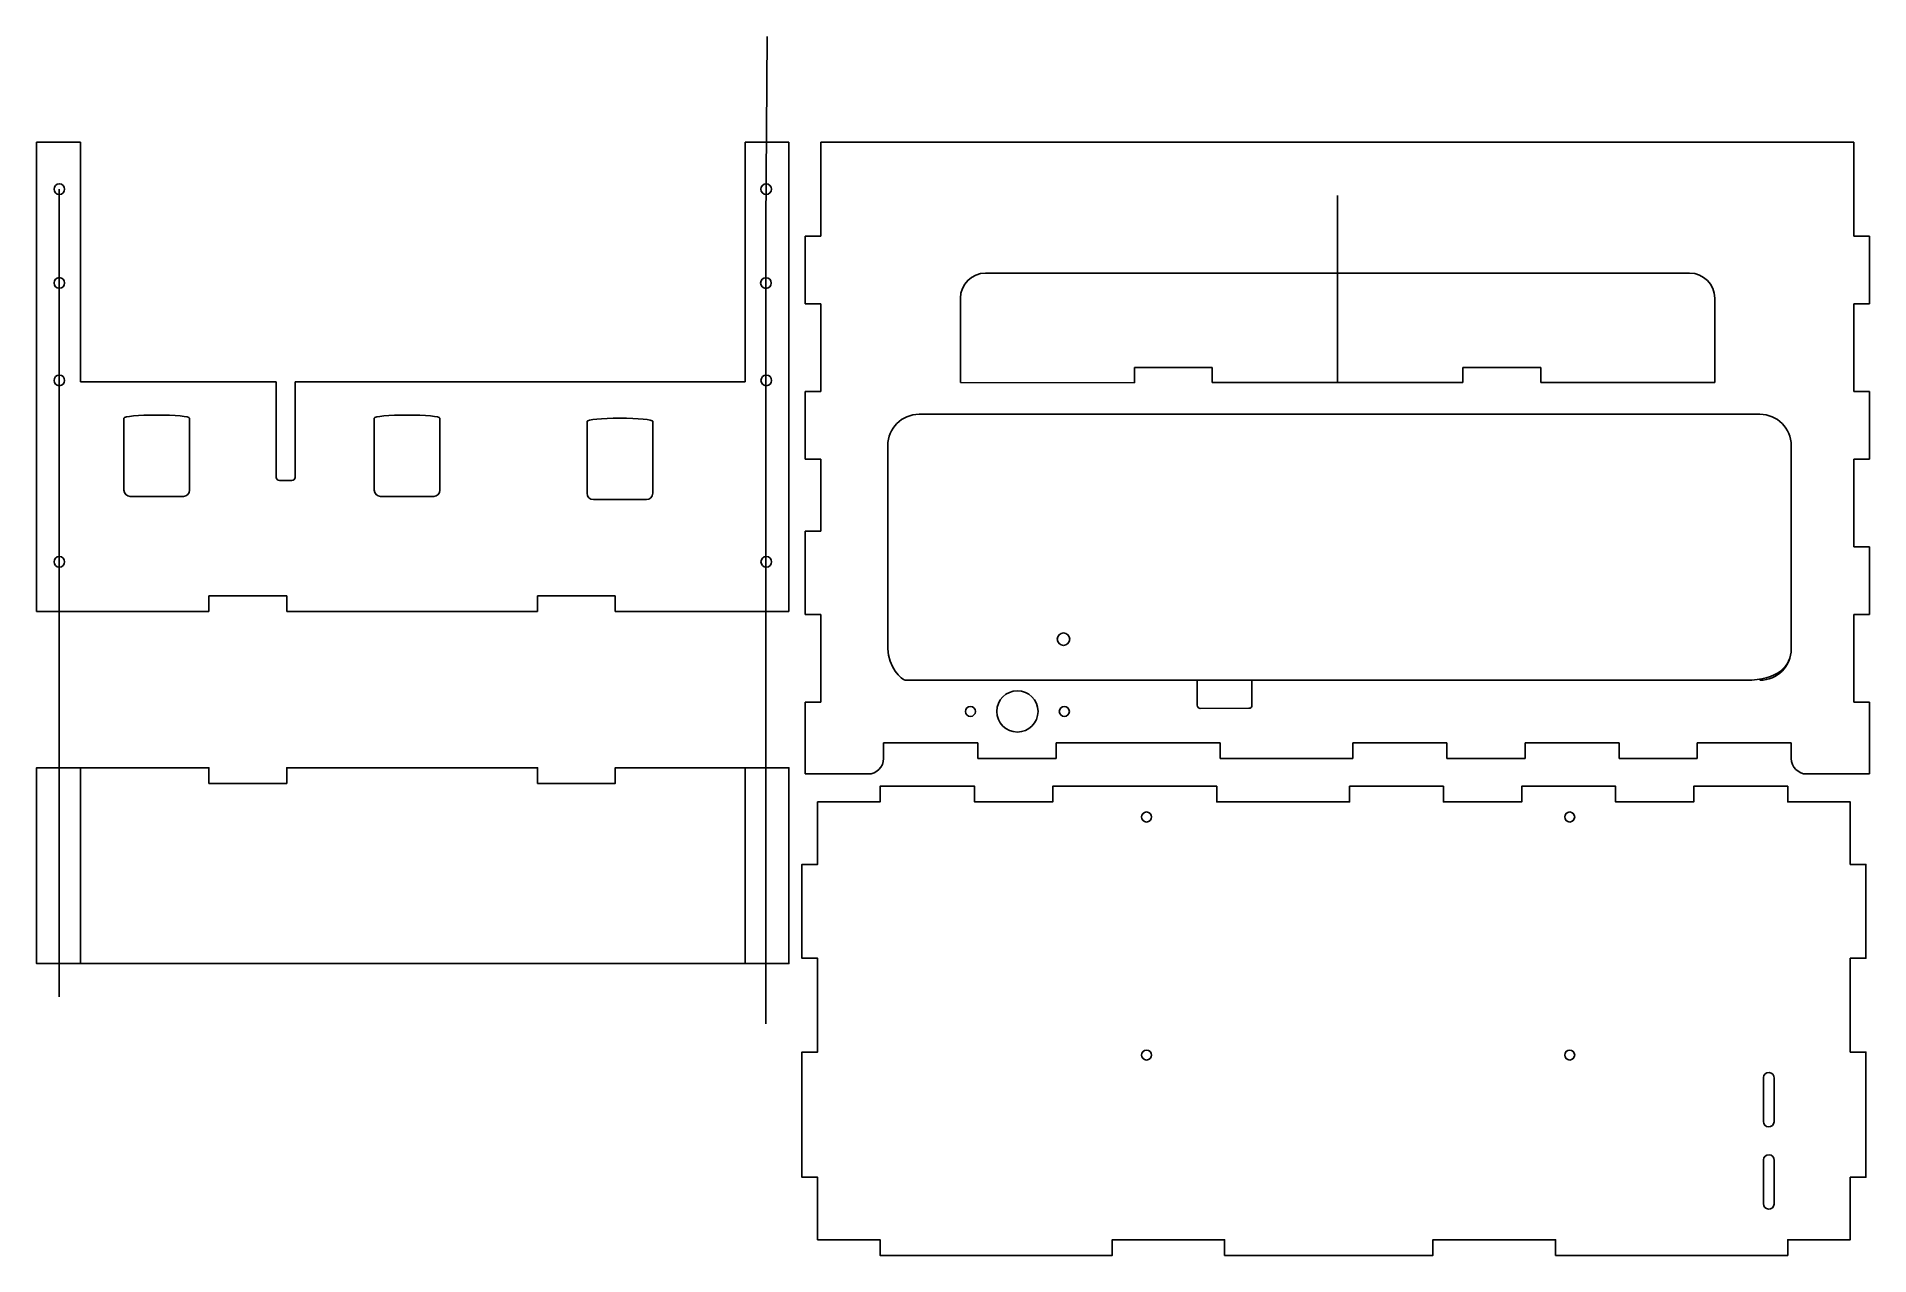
# Model space of a CAD drawing. Header units: millimetres. Extents: x 0 to 586, y 0 to 390.
import ezdxf

# ---------------------------------------------------------------- set-up
doc = ezdxf.new("R2010")
doc.units = ezdxf.units.MM
doc.layers.get('0').update_dxf_attribs({"linetype": 'CONTINUOUS'})

msp = doc.modelspace()

# ---------------------------------------------------------------- linework, layer by layer
for p, q in [((233.11, 329.82), (233.46, 389.74)), ((0.07, 355.98), (14.07, 355.98)), ((0.07, 205.98), (0.07, 355.98)), ((14.07, 355.98), (14.07, 279.38)), ((226.46, 355.95), (226.46, 279.38)), ((226.46, 355.95), (240.46, 355.95)), ((240.46, 355.98), (240.46, 205.98)), ((580.69, 355.98), (250.69, 355.98)), ((250.69, 355.98), (250.69, 325.98)), ((580.69, 325.98), (580.69, 355.98)), ((7.31, 340.98), (7.31, 82.68)), ((415.76, 279.14), (415.76, 338.98)), ((233.11, 329.82), (233.11, 74.12)), ((250.69, 325.98), (245.69, 325.98)), ((245.69, 325.98), (245.69, 304.32)), ((585.69, 325.98), (580.69, 325.98)), ((585.69, 304.32), (585.69, 325.98)), ((303.26, 314.14), (528.26, 314.14)), ((295.26, 283.65), (295.26, 306.14)), ((536.26, 306.14), (536.26, 283.38)), ((245.69, 304.32), (250.69, 304.32)), ((250.69, 304.32), (250.69, 276.32)), ((580.69, 304.32), (585.69, 304.32)), ((580.69, 276.32), (580.69, 304.32)), ((295.26, 283.65), (295.26, 279.11)), ((350.84, 283.98), (350.84, 279.1)), ((350.84, 283.98), (375.69, 283.98)), ((375.69, 283.98), (375.69, 279.14)), ((455.84, 283.98), (455.84, 279.14)), ((455.84, 283.98), (480.69, 283.98)), ((480.69, 283.98), (480.69, 279.11)), ((536.26, 283.38), (536.26, 279.11)), ((76.65, 279.38), (14.07, 279.38)), ((76.65, 248.82), (76.65, 279.38)), ((226.46, 279.38), (82.65, 279.38)), ((82.65, 279.38), (82.65, 248.82)), ((250.69, 276.32), (245.69, 276.32)), ((245.69, 276.32), (245.69, 254.65)), ((295.35, 279.11), (295.26, 279.11)), ((295.35, 279.11), (350.84, 279.1)), ((375.69, 279.14), (455.84, 279.14)), ((480.69, 279.11), (535.75, 279.11)), ((536.26, 279.11), (535.31, 279.11)), ((585.69, 276.32), (580.69, 276.32)), ((585.69, 254.65), (585.69, 276.32)), ((27.95, 267.74), (27.95, 244.74)), ((48.95, 244.74), (48.95, 267.74)), ((107.95, 267.74), (107.95, 244.74)), ((128.95, 244.74), (128.95, 267.74)), ((175.95, 243.74), (175.95, 266.74)), ((175.95, 243.74), (175.95, 266.74)), ((196.95, 266.74), (196.95, 243.74)), ((196.95, 266.74), (196.95, 243.74)), ((550.73, 268.98), (282.04, 268.98)), ((272.04, 258.98), (272.04, 193.98)), ((560.73, 193.98), (560.73, 258.98)), ((245.69, 254.65), (250.69, 254.65)), ((250.69, 254.65), (250.69, 231.65)), ((580.69, 226.65), (580.69, 254.65)), ((580.69, 254.65), (585.69, 254.65)), ((81.65, 247.82), (77.65, 247.82)), ((29.95, 242.74), (46.95, 242.74)), ((109.95, 242.74), (126.95, 242.74)), ((194.95, 241.74), (177.95, 241.74)), ((194.95, 241.74), (177.95, 241.74)), ((245.69, 231.65), (245.69, 204.98)), ((250.69, 231.65), (245.69, 231.65)), ((585.69, 226.65), (580.69, 226.65)), ((585.69, 204.98), (585.69, 226.65)), ((55.13, 210.98), (55.13, 205.98)), ((79.97, 210.98), (55.13, 210.98)), ((79.97, 205.98), (79.97, 210.98)), ((160.13, 210.98), (160.13, 205.98)), ((184.97, 210.98), (160.13, 210.98)), ((184.97, 205.98), (184.97, 210.98)), ((55.13, 205.98), (0.07, 205.98)), ((160.13, 205.98), (79.97, 205.98)), ((240.46, 205.98), (184.97, 205.98)), ((245.69, 204.98), (250.69, 204.98)), ((250.69, 204.98), (250.69, 176.98)), ((580.69, 176.98), (580.69, 204.98)), ((580.69, 204.98), (585.69, 204.98)), ((277.64, 183.98), (546.33, 183.98)), ((370.9, 175.96), (370.9, 184.02)), ((388.41, 184.06), (388.41, 175.99)), ((245.69, 176.98), (245.69, 153.98)), ((250.69, 176.98), (245.69, 176.98)), ((585.69, 176.98), (580.69, 176.98)), ((585.69, 153.98), (585.69, 176.98)), ((387.41, 174.99), (371.9, 174.96)), ((270.69, 158.98), (270.69, 163.98)), ((270.69, 163.98), (300.84, 163.98)), ((300.84, 163.98), (300.84, 158.98)), ((325.84, 163.98), (378.26, 163.98)), ((325.84, 158.98), (325.84, 163.98)), ((378.26, 163.98), (378.26, 158.98)), ((420.69, 158.98), (420.69, 163.98)), ((420.69, 163.98), (450.69, 163.98)), ((450.69, 163.98), (450.69, 158.98)), ((475.69, 158.98), (475.69, 163.98)), ((475.69, 163.98), (505.69, 163.98)), ((505.69, 163.98), (505.69, 158.98)), ((530.69, 158.98), (530.69, 163.98)), ((530.69, 163.98), (560.69, 163.98)), ((560.69, 163.98), (560.69, 158.98)), ((300.84, 158.98), (325.84, 158.98)), ((378.26, 158.98), (420.69, 158.98)), ((450.69, 158.98), (475.69, 158.98)), ((505.69, 158.98), (530.69, 158.98)), ((14.07, 93.38), (14.07, 155.98)), ((226.46, 93.38), (226.46, 155.98)), ((245.69, 153.98), (265.69, 153.98)), ((565.69, 153.98), (585.69, 153.98)), ((551.85, 42.92), (551.85, 56.74)), ((555.25, 56.74), (555.25, 42.92)), ((551.85, 30.44), (551.85, 16.62)), ((555.25, 16.62), (555.25, 30.44))]:
    msp.add_line(p, q)
for points in [[(226.46, 93.38), (14.07, 93.38), (0.07, 93.38), (0.07, 155.98), (55.13, 155.98), (55.13, 150.98), (79.97, 150.98), (79.97, 155.98), (160.13, 155.98), (160.13, 150.98), (184.97, 150.98), (184.97, 155.98), (240.46, 155.98), (240.46, 93.38)], [(449.59, 150.07), (419.59, 150.07), (419.59, 145.07), (377.17, 145.07), (377.17, 150.07), (324.75, 150.07), (324.75, 145.07), (299.75, 145.07), (299.75, 150.07), (269.59, 150.07), (269.59, 145.07), (249.59, 145.07), (249.59, 125.07), (244.59, 125.07), (244.59, 95.07), (249.59, 95.07), (249.59, 65.07), (244.59, 65.07), (244.59, 25.07), (249.59, 25.07), (249.59, 5.07), (269.59, 5.07), (269.59, 0.07), (343.77, 0.07), (343.77, 5.07), (379.67, 5.07), (379.67, 0.07), (446.22, 0.07), (446.22, 5.07), (485.41, 5.07), (485.41, 0.07), (559.59, 0.07), (559.59, 5.07), (579.59, 5.07), (579.59, 25.07), (584.59, 25.07), (584.59, 65.07), (579.59, 65.07), (579.59, 95.07), (584.59, 95.07), (584.59, 125.07), (579.59, 125.07), (579.59, 145.07), (559.59, 145.07), (559.59, 150.07), (529.59, 150.07), (529.59, 145.07), (504.59, 145.07), (504.59, 150.07), (474.59, 150.07), (474.59, 145.07), (449.59, 145.07)]]:
    msp.add_lwpolyline(points, close=True)
for centre in [(7.31, 340.98), (7.31, 340.98), (233.17, 340.95), (7.31, 310.98), (233.11, 310.95), (7.31, 279.82), (7.31, 221.82)]:
    msp.add_circle(centre, 1.7)
for centre, start, end in [((303.26, 306.14), 90, 180), ((528.26, 306.14), 0, 90)]:
    msp.add_arc(centre, 8, start, end)
for points in [[(5.61, 279.82), (5.61, 280.76), (6.37, 281.52), (7.31, 281.52)], [(7.31, 281.52), (8.25, 281.52), (9.01, 280.76), (9.01, 279.82)], [(231.51, 279.82), (231.51, 280.76), (232.27, 281.52), (233.21, 281.52)], [(233.21, 281.52), (234.15, 281.52), (234.91, 280.76), (234.91, 279.82)], [(7.31, 278.12), (6.37, 278.12), (5.61, 278.88), (5.61, 279.82)], [(9.01, 279.82), (9.01, 278.88), (8.25, 278.12), (7.31, 278.12)], [(233.21, 278.12), (232.27, 278.12), (231.51, 278.88), (231.51, 279.82)], [(234.91, 279.82), (234.91, 278.88), (234.15, 278.12), (233.21, 278.12)], [(38.45, 268.74), (32.65, 268.74), (27.95, 268.29), (27.95, 267.74)], [(48.95, 267.74), (48.95, 268.29), (44.25, 268.74), (38.45, 268.74)], [(118.45, 268.74), (112.65, 268.74), (107.95, 268.29), (107.95, 267.74)], [(128.95, 267.74), (128.95, 268.29), (124.25, 268.74), (118.45, 268.74)], [(175.95, 266.74), (175.95, 267.29), (180.65, 267.74), (186.45, 267.74)], [(175.95, 266.74), (175.95, 267.29), (180.65, 267.74), (186.45, 267.74)], [(186.45, 267.74), (192.25, 267.74), (196.95, 267.29), (196.95, 266.74)], [(186.45, 267.74), (192.25, 267.74), (196.95, 267.29), (196.95, 266.74)], [(282.04, 268.98), (276.51, 268.98), (272.04, 264.51), (272.04, 258.98)], [(560.73, 258.98), (560.73, 264.51), (556.25, 268.98), (550.73, 268.98)], [(77.65, 247.82), (77.1, 247.82), (76.65, 248.26), (76.65, 248.82)], [(82.65, 248.82), (82.65, 248.26), (82.2, 247.82), (81.65, 247.82)], [(27.95, 244.74), (27.95, 243.63), (28.85, 242.74), (29.95, 242.74)], [(46.95, 242.74), (48.06, 242.74), (48.95, 243.63), (48.95, 244.74)], [(107.95, 244.74), (107.95, 243.63), (108.85, 242.74), (109.95, 242.74)], [(126.95, 242.74), (128.06, 242.74), (128.95, 243.63), (128.95, 244.74)], [(177.95, 241.74), (176.85, 241.74), (175.95, 242.63), (175.95, 243.74)], [(177.95, 241.74), (176.85, 241.74), (175.95, 242.63), (175.95, 243.74)], [(196.95, 243.74), (196.95, 242.63), (196.06, 241.74), (194.95, 241.74)], [(196.95, 243.74), (196.95, 242.63), (196.06, 241.74), (194.95, 241.74)], [(5.61, 221.82), (5.61, 222.76), (6.37, 223.52), (7.31, 223.52)], [(7.31, 223.52), (8.25, 223.52), (9.01, 222.76), (9.01, 221.82)], [(231.51, 221.82), (231.51, 222.76), (232.27, 223.52), (233.21, 223.52)], [(233.21, 223.52), (234.15, 223.52), (234.91, 222.76), (234.91, 221.82)], [(7.31, 220.12), (6.37, 220.12), (5.61, 220.88), (5.61, 221.82)], [(9.01, 221.82), (9.01, 220.88), (8.25, 220.12), (7.31, 220.12)], [(233.21, 220.12), (232.27, 220.12), (231.51, 220.88), (231.51, 221.82)], [(234.91, 221.82), (234.91, 220.88), (234.15, 220.12), (233.21, 220.12)], [(272.04, 193.98), (272.04, 188.46), (276.51, 183.98), (277.64, 183.98)], [(326.17, 197.11), (326.17, 198.21), (327.06, 199.11), (328.17, 199.11)], [(328.17, 195.11), (327.06, 195.11), (326.17, 196), (326.17, 197.11)], [(328.17, 199.11), (329.27, 199.11), (330.17, 198.21), (330.17, 197.11)], [(330.17, 197.11), (330.17, 196), (329.27, 195.11), (328.17, 195.11)], [(546.33, 183.98), (556.25, 183.98), (560.73, 188.46), (560.73, 193.98)], [(560.73, 193.98), (560.73, 188.46), (556.25, 183.98), (550.73, 183.98)], [(306.85, 173.98), (306.85, 177.63), (309.81, 180.58), (313.45, 180.58)], [(313.45, 180.58), (317.1, 180.58), (320.05, 177.63), (320.05, 173.98)], [(370.9, 175.96), (370.9, 175.4), (371.35, 174.96), (371.9, 174.96)], [(387.41, 174.99), (387.97, 174.99), (388.41, 175.44), (388.41, 175.99)], [(296.85, 173.98), (296.85, 174.87), (297.57, 175.58), (298.45, 175.58)], [(298.45, 172.38), (297.57, 172.38), (296.85, 173.1), (296.85, 173.98)], [(298.45, 175.58), (299.34, 175.58), (300.05, 174.87), (300.05, 173.98)], [(300.05, 173.98), (300.05, 173.1), (299.34, 172.38), (298.45, 172.38)], [(313.45, 167.38), (309.81, 167.38), (306.85, 170.34), (306.85, 173.98)], [(320.05, 173.98), (320.05, 170.34), (317.1, 167.38), (313.45, 167.38)], [(326.85, 173.98), (326.85, 174.87), (327.57, 175.58), (328.45, 175.58)], [(328.45, 172.38), (327.57, 172.38), (326.85, 173.1), (326.85, 173.98)], [(328.45, 175.58), (329.34, 175.58), (330.05, 174.87), (330.05, 173.98)], [(330.05, 173.98), (330.05, 173.1), (329.34, 172.38), (328.45, 172.38)], [(265.69, 153.98), (268.45, 153.98), (270.69, 156.22), (270.69, 158.98)], [(560.69, 158.98), (560.69, 156.22), (562.92, 153.98), (565.69, 153.98)], [(354.73, 141.83), (353.85, 141.83), (353.13, 141.11), (353.13, 140.23)], [(356.33, 140.23), (356.33, 141.11), (355.61, 141.83), (354.73, 141.83)], [(489.93, 141.83), (489.05, 141.83), (488.33, 141.11), (488.33, 140.23)], [(491.53, 140.23), (491.53, 141.11), (490.81, 141.83), (489.93, 141.83)], [(353.13, 140.23), (353.13, 139.35), (353.85, 138.63), (354.73, 138.63)], [(354.73, 138.63), (355.61, 138.63), (356.33, 139.35), (356.33, 140.23)], [(488.33, 140.23), (488.33, 139.35), (489.05, 138.63), (489.93, 138.63)], [(489.93, 138.63), (490.81, 138.63), (491.53, 139.35), (491.53, 140.23)], [(354.73, 65.73), (353.85, 65.73), (353.13, 65.01), (353.13, 64.13)], [(356.33, 64.13), (356.33, 65.01), (355.61, 65.73), (354.73, 65.73)], [(489.93, 65.73), (489.05, 65.73), (488.33, 65.01), (488.33, 64.13)], [(491.53, 64.13), (491.53, 65.01), (490.81, 65.73), (489.93, 65.73)], [(353.13, 64.13), (353.13, 63.25), (353.85, 62.53), (354.73, 62.53)], [(354.73, 62.53), (355.61, 62.53), (356.33, 63.25), (356.33, 64.13)], [(488.33, 64.13), (488.33, 63.25), (489.05, 62.53), (489.93, 62.53)], [(489.93, 62.53), (490.81, 62.53), (491.53, 63.25), (491.53, 64.13)], [(551.85, 56.92), (551.9, 57.86), (552.7, 58.58), (553.64, 58.53)], [(551.85, 56.74), (551.85, 56.8), (551.85, 56.86), (551.85, 56.92)], [(553.64, 58.53), (554.58, 58.48), (555.3, 57.68), (555.25, 56.74)], [(553.46, 41.13), (552.53, 41.18), (551.81, 41.98), (551.85, 42.92)], [(555.25, 42.74), (555.2, 41.8), (554.4, 41.08), (553.46, 41.13)], [(555.25, 42.92), (555.25, 42.86), (555.25, 42.8), (555.25, 42.74)], [(553.64, 32.23), (552.7, 32.28), (551.9, 31.56), (551.85, 30.62)], [(551.85, 30.62), (551.85, 30.56), (551.85, 30.5), (551.85, 30.44)], [(555.25, 30.44), (555.3, 31.38), (554.58, 32.18), (553.64, 32.23)], [(551.85, 16.62), (551.81, 15.68), (552.53, 14.88), (553.46, 14.83)], [(553.46, 14.83), (554.4, 14.78), (555.2, 15.5), (555.25, 16.44)], [(555.25, 16.44), (555.25, 16.5), (555.25, 16.56), (555.25, 16.62)]]:
    msp.add_open_spline(points, degree=3)

doc.saveas('drawing.dxf')
